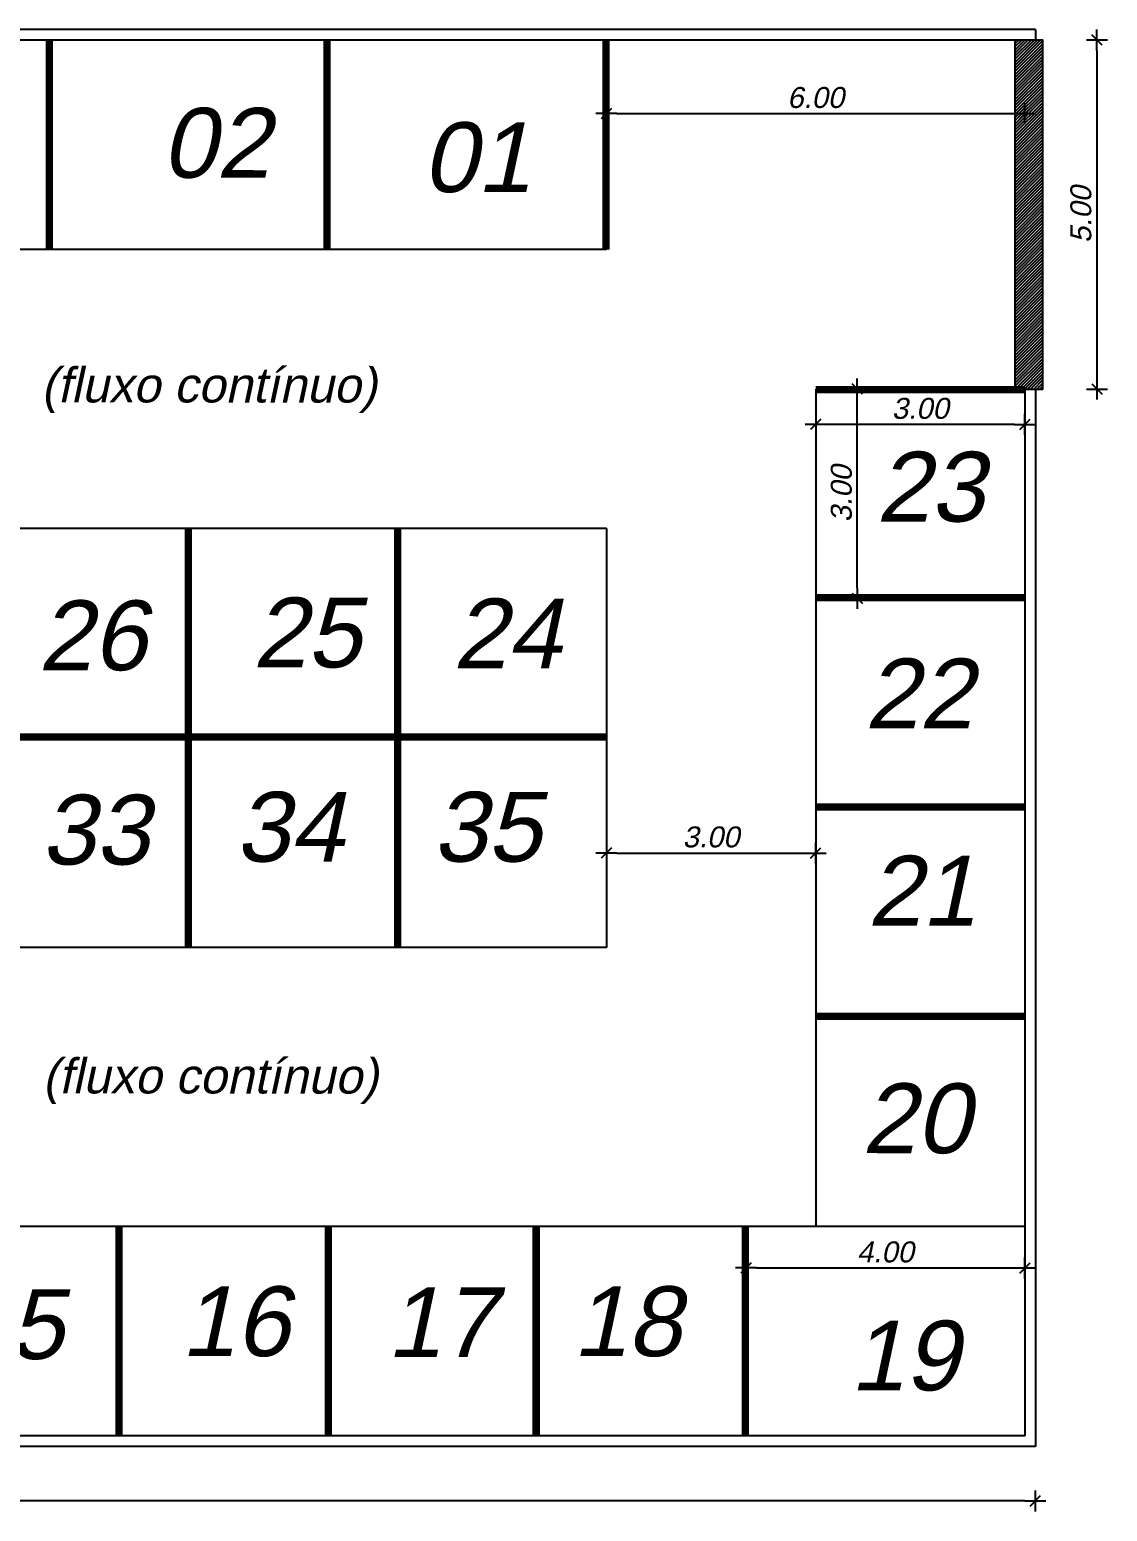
# Model space of a CAD drawing. Header units: metres. Extents: x 2113 to 5678, y -2764 to 956.
# Drawn here: x 3584.74 to 3600.19, y 239.64 to 260.87 of the extents above; entities that cross this region are included whole.
import ezdxf

# ---------------------------------------------------------------- set-up
doc = ezdxf.new("R2010")
doc.units = ezdxf.units.M
doc.header["$MEASUREMENT"] = 0
doc.layers.add('HACHURAS', color=8, linetype='Continuous')
doc.layers.add('PAREDE', color=7, linetype='Continuous')
doc.styles.add('util2000', font='arial.ttf', dxfattribs={"oblique": 12.000028})
doc.dimstyles.new('int_1-50_m_MS_50', dxfattribs={"dimscale": 0.05, "dimtxt": 3, "dimasz": 1.5, "dimexe": 1, "dimexo": 0, "dimgap": 0.75, "dimtad": 1, "dimzin": 1, "dimdsep": 46, "dimtxsty": 'util2000', "dimblk": '_U2_SETA01', "dimcen": 1.5, "dimse1": 1, "dimse2": 1, "dimclrd": 1, "dimclre": 1, "dimclrt": 1, "dimazin": 3, "dimtfac": 1, "dimtix": 1, "dimtmove": 1, "dimatfit": 3, "dimldrblk": '_U2_SETA02', "dimfxl": 1, "dimtzin": 12, "dimarcsym": 0})
pattern_1 = [(45, (-413846.368823, -6968877.543737), (-0.02209708691208, 0.02209708691208), [])]

# ---------------------------------------------------------------- blocks, each defined once
blk = doc.blocks.new('_U2_SETA01')
at = {"color": 0}
for p, q in [((-1, 0), (1, 0)), ((0, -1), (0, 1))]:
    blk.add_line(p, q, dxfattribs=at)
blk.add_line((-0.5, -0.5), (0.5, 0.5))
blk = doc.blocks.new('*D56')
at = {"layer": 'Defpoints', "color": 0, "ltscale": 0.3, "transparency": 16777216}
for p in [(3599.266, 260.721), (3599.266, 255.721), (3600.042, 255.721)]:
    blk.add_point(p, dxfattribs=at)
at = {"layer": 'PAREDE', "color": 1, "lineweight": -2, "ltscale": 0.3, "transparency": 16777216}
blk.add_line((3600.042, 260.571), (3600.042, 255.871), dxfattribs=at)
at = {"layer": 'PAREDE', "color": 1, "lineweight": -2, "ltscale": 0.3, "transparency": 16777216, "xscale": 0.15, "yscale": 0.15, "zscale": 0.15}
for p, rotation in [((3600.042, 260.721), 90), ((3600.042, 255.721), 270)]:
    blk.add_blockref('_U2_SETA01', p, dxfattribs=dict(at, rotation=rotation))
at = {"layer": 'PAREDE', "color": 1, "ltscale": 0.3, "transparency": 16777216, "insert": (3599.813, 258.221), "char_height": 0.3, "attachment_point": 5, "rotation": 90, "style": 'util2000'}
blk.add_mtext('5.00', dxfattribs=at)
blk = doc.blocks.new('_U2_SETA02')
blk.add_solid([(-1, -0.17), (0, 0), (-1, 0.17)])
blk = doc.blocks.new('*D57')
at = {"layer": 'Defpoints', "color": 0, "ltscale": 0.3, "transparency": 16777216}
for p in [(3568.86, 240.571), (3599.16, 240.571), (3568.86, 239.79)]:
    blk.add_point(p, dxfattribs=at)
at = {"layer": 'PAREDE', "color": 1, "lineweight": -2, "ltscale": 0.3, "transparency": 16777216}
blk.add_line((3599.01, 239.79), (3569.01, 239.79), dxfattribs=at)
at = {"layer": 'PAREDE', "color": 1, "lineweight": -2, "ltscale": 0.3, "transparency": 16777216, "xscale": 0.15, "yscale": 0.15, "zscale": 0.15, "rotation": 180}
blk.add_blockref('_U2_SETA01', (3568.86, 239.79), dxfattribs=at)
at = {"layer": 'PAREDE', "color": 1, "lineweight": -2, "ltscale": 0.3, "transparency": 16777216, "xscale": 0.15, "yscale": 0.15, "zscale": 0.15}
blk.add_blockref('_U2_SETA01', (3599.16, 239.79), dxfattribs=at)
at = {"layer": 'PAREDE', "color": 1, "ltscale": 0.3, "transparency": 16777216, "insert": (3584.01, 240.018), "char_height": 0.3, "attachment_point": 5, "style": 'util2000'}
blk.add_mtext('30.30', dxfattribs=at)
blk = doc.blocks.new('*D63')
at = {"layer": 'Defpoints', "color": 0, "ltscale": 0.3, "transparency": 16777216}
for p in [(3593.01, 249.149), (3596.01, 249.149), (3596.01, 249.073)]:
    blk.add_point(p, dxfattribs=at)
at = {"layer": 'PAREDE', "color": 1, "lineweight": -2, "ltscale": 0.3, "transparency": 16777216}
blk.add_line((3593.16, 249.073), (3595.86, 249.073), dxfattribs=at)
at = {"layer": 'PAREDE', "color": 1, "lineweight": -2, "ltscale": 0.3, "transparency": 16777216, "xscale": 0.15, "yscale": 0.15, "zscale": 0.15, "rotation": 180}
blk.add_blockref('_U2_SETA01', (3593.01, 249.073), dxfattribs=at)
at = {"layer": 'PAREDE', "color": 1, "lineweight": -2, "ltscale": 0.3, "transparency": 16777216, "xscale": 0.15, "yscale": 0.15, "zscale": 0.15}
blk.add_blockref('_U2_SETA01', (3596.01, 249.073), dxfattribs=at)
at = {"layer": 'PAREDE', "color": 1, "ltscale": 0.3, "transparency": 16777216, "insert": (3594.51, 249.301), "char_height": 0.3, "attachment_point": 5, "style": 'util2000'}
blk.add_mtext('3.00', dxfattribs=at)
blk = doc.blocks.new('*D64')
at = {"layer": 'Defpoints', "color": 0, "ltscale": 0.3, "transparency": 16777216}
for p in [(3593.01, 259.949), (3599.01, 259.668), (3599.01, 255.721)]:
    blk.add_point(p, dxfattribs=at)
at = {"layer": 'PAREDE', "color": 1, "lineweight": -2, "ltscale": 0.3, "transparency": 16777216}
blk.add_line((3593.16, 259.668), (3598.86, 259.668), dxfattribs=at)
at = {"layer": 'PAREDE', "color": 1, "lineweight": -2, "ltscale": 0.3, "transparency": 16777216, "xscale": 0.15, "yscale": 0.15, "zscale": 0.15, "rotation": 180}
blk.add_blockref('_U2_SETA01', (3593.01, 259.668), dxfattribs=at)
at = {"layer": 'PAREDE', "color": 1, "lineweight": -2, "ltscale": 0.3, "transparency": 16777216, "xscale": 0.15, "yscale": 0.15, "zscale": 0.15}
blk.add_blockref('_U2_SETA01', (3599.01, 259.668), dxfattribs=at)
at = {"layer": 'PAREDE', "color": 1, "ltscale": 0.3, "transparency": 16777216, "insert": (3596.01, 259.896), "char_height": 0.3, "attachment_point": 5, "style": 'util2000'}
blk.add_mtext('6.00', dxfattribs=at)
blk = doc.blocks.new('*D68')
at = {"layer": 'Defpoints', "color": 0, "ltscale": 0.3, "transparency": 16777216}
for p in [(3599.01, 243.127), (3595.01, 242.84), (3599.01, 242.84)]:
    blk.add_point(p, dxfattribs=at)
at = {"layer": 'PAREDE', "color": 1, "lineweight": -2, "ltscale": 0.3, "transparency": 16777216}
blk.add_line((3595.16, 243.127), (3598.86, 243.127), dxfattribs=at)
at = {"layer": 'PAREDE', "color": 1, "lineweight": -2, "ltscale": 0.3, "transparency": 16777216, "xscale": 0.15, "yscale": 0.15, "zscale": 0.15, "rotation": 180}
blk.add_blockref('_U2_SETA01', (3595.01, 243.127), dxfattribs=at)
at = {"layer": 'PAREDE', "color": 1, "lineweight": -2, "ltscale": 0.3, "transparency": 16777216, "xscale": 0.15, "yscale": 0.15, "zscale": 0.15}
blk.add_blockref('_U2_SETA01', (3599.01, 243.127), dxfattribs=at)
at = {"layer": 'PAREDE', "color": 1, "ltscale": 0.3, "transparency": 16777216, "insert": (3597.01, 243.355), "char_height": 0.3, "attachment_point": 5, "style": 'util2000'}
blk.add_mtext('4.00', dxfattribs=at)
blk = doc.blocks.new('*D34')
at = {"layer": 'Defpoints', "color": 0, "ltscale": 0.3, "transparency": 16777216}
for p in [(3599.266, 260.721), (3599.266, 255.721), (3600.042, 255.721)]:
    blk.add_point(p, dxfattribs=at)
at = {"layer": 'PAREDE', "color": 1, "lineweight": -2, "ltscale": 0.3, "transparency": 16777216}
blk.add_line((3600.042, 260.571), (3600.042, 255.871), dxfattribs=at)
at = {"layer": 'PAREDE', "color": 1, "lineweight": -2, "ltscale": 0.3, "transparency": 16777216, "xscale": 0.15, "yscale": 0.15, "zscale": 0.15}
for p, rotation in [((3600.042, 260.721), 90), ((3600.042, 255.721), 270)]:
    blk.add_blockref('_U2_SETA01', p, dxfattribs=dict(at, rotation=rotation))
at = {"layer": 'PAREDE', "color": 1, "ltscale": 0.3, "transparency": 16777216, "insert": (3599.813, 258.221), "char_height": 0.3, "attachment_point": 5, "rotation": 90, "style": 'util2000'}
blk.add_mtext('5.00', dxfattribs=at)
blk = doc.blocks.new('*D35')
at = {"layer": 'Defpoints', "color": 0, "ltscale": 0.3, "transparency": 16777216}
for p in [(3568.86, 240.571), (3599.16, 240.571), (3568.86, 239.79)]:
    blk.add_point(p, dxfattribs=at)
at = {"layer": 'PAREDE', "color": 1, "lineweight": -2, "ltscale": 0.3, "transparency": 16777216}
blk.add_line((3599.01, 239.79), (3569.01, 239.79), dxfattribs=at)
at = {"layer": 'PAREDE', "color": 1, "lineweight": -2, "ltscale": 0.3, "transparency": 16777216, "xscale": 0.15, "yscale": 0.15, "zscale": 0.15, "rotation": 180}
blk.add_blockref('_U2_SETA01', (3568.86, 239.79), dxfattribs=at)
at = {"layer": 'PAREDE', "color": 1, "lineweight": -2, "ltscale": 0.3, "transparency": 16777216, "xscale": 0.15, "yscale": 0.15, "zscale": 0.15}
blk.add_blockref('_U2_SETA01', (3599.16, 239.79), dxfattribs=at)
at = {"layer": 'PAREDE', "color": 1, "ltscale": 0.3, "transparency": 16777216, "insert": (3584.01, 240.018), "char_height": 0.3, "attachment_point": 5, "style": 'util2000'}
blk.add_mtext('30.30', dxfattribs=at)
blk = doc.blocks.new('*D41')
at = {"layer": 'Defpoints', "color": 0, "ltscale": 0.3, "transparency": 16777216}
for p in [(3593.01, 249.149), (3596.01, 249.149), (3596.01, 249.073)]:
    blk.add_point(p, dxfattribs=at)
at = {"layer": 'PAREDE', "color": 1, "lineweight": -2, "ltscale": 0.3, "transparency": 16777216}
blk.add_line((3593.16, 249.073), (3595.86, 249.073), dxfattribs=at)
at = {"layer": 'PAREDE', "color": 1, "lineweight": -2, "ltscale": 0.3, "transparency": 16777216, "xscale": 0.15, "yscale": 0.15, "zscale": 0.15, "rotation": 180}
blk.add_blockref('_U2_SETA01', (3593.01, 249.073), dxfattribs=at)
at = {"layer": 'PAREDE', "color": 1, "lineweight": -2, "ltscale": 0.3, "transparency": 16777216, "xscale": 0.15, "yscale": 0.15, "zscale": 0.15}
blk.add_blockref('_U2_SETA01', (3596.01, 249.073), dxfattribs=at)
at = {"layer": 'PAREDE', "color": 1, "ltscale": 0.3, "transparency": 16777216, "insert": (3594.51, 249.301), "char_height": 0.3, "attachment_point": 5, "style": 'util2000'}
blk.add_mtext('3.00', dxfattribs=at)
blk = doc.blocks.new('*D42')
at = {"layer": 'Defpoints', "color": 0, "ltscale": 0.3, "transparency": 16777216}
for p in [(3593.01, 259.949), (3599.01, 259.668), (3599.01, 255.721)]:
    blk.add_point(p, dxfattribs=at)
at = {"layer": 'PAREDE', "color": 1, "lineweight": -2, "ltscale": 0.3, "transparency": 16777216}
blk.add_line((3593.16, 259.668), (3598.86, 259.668), dxfattribs=at)
at = {"layer": 'PAREDE', "color": 1, "lineweight": -2, "ltscale": 0.3, "transparency": 16777216, "xscale": 0.15, "yscale": 0.15, "zscale": 0.15, "rotation": 180}
blk.add_blockref('_U2_SETA01', (3593.01, 259.668), dxfattribs=at)
at = {"layer": 'PAREDE', "color": 1, "lineweight": -2, "ltscale": 0.3, "transparency": 16777216, "xscale": 0.15, "yscale": 0.15, "zscale": 0.15}
blk.add_blockref('_U2_SETA01', (3599.01, 259.668), dxfattribs=at)
at = {"layer": 'PAREDE', "color": 1, "ltscale": 0.3, "transparency": 16777216, "insert": (3596.01, 259.896), "char_height": 0.3, "attachment_point": 5, "style": 'util2000'}
blk.add_mtext('6.00', dxfattribs=at)
blk = doc.blocks.new('*D46')
at = {"layer": 'Defpoints', "color": 0, "ltscale": 0.3, "transparency": 16777216}
for p in [(3599.01, 243.127), (3595.01, 242.84), (3599.01, 242.84)]:
    blk.add_point(p, dxfattribs=at)
at = {"layer": 'PAREDE', "color": 1, "lineweight": -2, "ltscale": 0.3, "transparency": 16777216}
blk.add_line((3595.16, 243.127), (3598.86, 243.127), dxfattribs=at)
at = {"layer": 'PAREDE', "color": 1, "lineweight": -2, "ltscale": 0.3, "transparency": 16777216, "xscale": 0.15, "yscale": 0.15, "zscale": 0.15, "rotation": 180}
blk.add_blockref('_U2_SETA01', (3595.01, 243.127), dxfattribs=at)
at = {"layer": 'PAREDE', "color": 1, "lineweight": -2, "ltscale": 0.3, "transparency": 16777216, "xscale": 0.15, "yscale": 0.15, "zscale": 0.15}
blk.add_blockref('_U2_SETA01', (3599.01, 243.127), dxfattribs=at)
at = {"layer": 'PAREDE', "color": 1, "ltscale": 0.3, "transparency": 16777216, "insert": (3597.01, 243.355), "char_height": 0.3, "attachment_point": 5, "style": 'util2000'}
blk.add_mtext('4.00', dxfattribs=at)
blk = doc.blocks.new('*D50')
at = {"layer": 'Defpoints', "color": 0, "ltscale": 0.3, "transparency": 16777216}
for p in [(3596.607, 255.721), (3598.717, 255.721), (3598.717, 252.721)]:
    blk.add_point(p, dxfattribs=at)
at = {"layer": 'PAREDE', "color": 1, "lineweight": -2, "ltscale": 0.3, "transparency": 16777216}
blk.add_line((3596.607, 252.871), (3596.607, 255.571), dxfattribs=at)
at = {"layer": 'PAREDE', "color": 1, "lineweight": -2, "ltscale": 0.3, "transparency": 16777216, "xscale": 0.15, "yscale": 0.15, "zscale": 0.15}
for p, rotation in [((3596.607, 255.721), 90), ((3596.607, 252.721), 270)]:
    blk.add_blockref('_U2_SETA01', p, dxfattribs=dict(at, rotation=rotation))
at = {"layer": 'PAREDE', "color": 1, "ltscale": 0.3, "transparency": 16777216, "insert": (3596.379, 254.221), "char_height": 0.3, "attachment_point": 5, "rotation": 90, "style": 'util2000'}
blk.add_mtext('3.00', dxfattribs=at)
blk = doc.blocks.new('*D51')
at = {"layer": 'Defpoints', "color": 0, "ltscale": 0.3, "transparency": 16777216}
for p in [(3596.01, 255.214), (3596.01, 255.214), (3599.01, 255.303)]:
    blk.add_point(p, dxfattribs=at)
at = {"layer": 'PAREDE', "color": 1, "lineweight": -2, "ltscale": 0.3, "transparency": 16777216}
blk.add_line((3598.86, 255.214), (3596.16, 255.214), dxfattribs=at)
at = {"layer": 'PAREDE', "color": 1, "lineweight": -2, "ltscale": 0.3, "transparency": 16777216, "xscale": 0.15, "yscale": 0.15, "zscale": 0.15, "rotation": 180}
blk.add_blockref('_U2_SETA01', (3596.01, 255.214), dxfattribs=at)
at = {"layer": 'PAREDE', "color": 1, "lineweight": -2, "ltscale": 0.3, "transparency": 16777216, "xscale": 0.15, "yscale": 0.15, "zscale": 0.15}
blk.add_blockref('_U2_SETA01', (3599.01, 255.214), dxfattribs=at)
at = {"layer": 'PAREDE', "color": 1, "ltscale": 0.3, "transparency": 16777216, "insert": (3597.51, 255.442), "char_height": 0.3, "attachment_point": 5, "style": 'util2000'}
blk.add_mtext('3.00', dxfattribs=at)

msp = doc.modelspace()

# ---------------------------------------------------------------- hatches: boundary and pattern name
at = {"layer": 'PAREDE'}
h = msp.add_hatch(dxfattribs=at)
h.set_pattern_fill('ANSI31,_O', color=256, scale=0.25)
h.set_pattern_definition(pattern_1)
h.paths.add_polyline_path([(3599.266, 260.721), (3598.866, 260.721), (3598.866, 255.721), (3599.266, 255.721)])
h.paths.add_polyline_path([(3569.116, 245.721), (3568.716, 245.721), (3568.716, 240.721), (3569.116, 240.721)])
h = msp.add_hatch(dxfattribs=at)
h.set_pattern_fill('ANSI31,_O', color=256, scale=0.25)
h.set_pattern_definition(pattern_1)
h.paths.add_polyline_path([(3599.266, 260.721), (3598.866, 260.721), (3598.866, 255.721), (3599.266, 255.721)])
h.paths.add_polyline_path([(3569.116, 245.721), (3568.716, 245.721), (3568.716, 240.721), (3569.116, 240.721)])

# ---------------------------------------------------------------- linework, layer by layer
at = {"layer": 'HACHURAS'}
for p, q in [((3593.01, 257.721), (3569.01, 257.721)), ((3593.01, 257.721), (3569.01, 257.721)), ((3596.01, 255.721), (3596.01, 243.721)), ((3596.01, 255.721), (3596.01, 243.721)), ((3593.01, 253.721), (3575.01, 253.721)), ((3593.01, 253.721), (3575.01, 253.721)), ((3593.01, 253.721), (3593.01, 247.721)), ((3593.01, 253.721), (3593.01, 247.721)), ((3593.01, 247.721), (3575.01, 247.721)), ((3593.01, 247.721), (3575.01, 247.721)), ((3599.01, 243.721), (3571.01, 243.721)), ((3599.01, 243.721), (3571.01, 243.721))]:
    msp.add_line(p, q, dxfattribs=at)
at = {"layer": 'PAREDE'}
for p, q in [((3599.16, 260.871), (3568.86, 260.871)), ((3599.16, 260.871), (3568.86, 260.871)), ((3599.01, 260.721), (3569.01, 260.721)), ((3599.01, 260.721), (3569.01, 260.721)), ((3599.01, 260.721), (3569.01, 260.721)), ((3599.01, 260.721), (3569.01, 260.721)), ((3599.16, 260.871), (3599.16, 260.721)), ((3599.16, 260.871), (3599.16, 260.721)), ((3599.01, 255.721), (3599.01, 240.721)), ((3599.01, 255.721), (3599.01, 240.721)), ((3599.16, 255.721), (3599.16, 240.571)), ((3599.16, 255.721), (3599.16, 240.571)), ((3599.01, 243.721), (3596.01, 243.721)), ((3599.01, 243.721), (3596.01, 243.721)), ((3599.16, 240.571), (3568.86, 240.571)), ((3599.16, 240.571), (3568.86, 240.571)), ((3599.01, 240.721), (3569.01, 240.721)), ((3599.01, 240.721), (3569.01, 240.721))]:
    msp.add_line(p, q, dxfattribs=at)
at = {"layer": 'PAREDE', "lineweight": 80}
for p, q in [((3585.01, 260.721), (3585.01, 257.721)), ((3585.01, 260.721), (3585.01, 257.721)), ((3585.03, 260.721), (3585.03, 257.721)), ((3585.03, 260.721), (3585.03, 257.721)), ((3588.99, 260.721), (3588.99, 257.721)), ((3588.99, 260.721), (3588.99, 257.721)), ((3589.01, 260.721), (3589.01, 257.721)), ((3589.01, 260.721), (3589.01, 257.721)), ((3592.99, 260.721), (3592.99, 257.721)), ((3592.99, 260.721), (3592.99, 257.721)), ((3593.01, 260.721), (3593.01, 257.721)), ((3593.01, 260.721), (3593.01, 257.721)), ((3599.01, 255.721), (3596.01, 255.721)), ((3599.01, 255.721), (3596.01, 255.721)), ((3599.01, 255.701), (3596.01, 255.701)), ((3599.01, 255.701), (3596.01, 255.701)), ((3587.01, 247.721), (3587.01, 253.721)), ((3587.01, 247.721), (3587.01, 253.721)), ((3587.03, 247.721), (3587.03, 253.721)), ((3587.03, 247.721), (3587.03, 253.721)), ((3590.01, 247.721), (3590.01, 253.721)), ((3590.01, 247.721), (3590.01, 253.721)), ((3590.03, 247.721), (3590.03, 253.721)), ((3590.03, 247.721), (3590.03, 253.721)), ((3599.01, 252.741), (3596.01, 252.741)), ((3599.01, 252.741), (3596.01, 252.741)), ((3599.01, 252.721), (3596.01, 252.721)), ((3599.01, 252.721), (3596.01, 252.721)), ((3593.01, 250.741), (3575.01, 250.741)), ((3593.01, 250.741), (3575.01, 250.741)), ((3593.01, 250.721), (3575.01, 250.721)), ((3593.01, 250.721), (3575.01, 250.721)), ((3599.01, 249.741), (3596.01, 249.741)), ((3599.01, 249.741), (3596.01, 249.741)), ((3599.01, 249.721), (3596.01, 249.721)), ((3599.01, 249.721), (3596.01, 249.721)), ((3599.01, 246.741), (3596.01, 246.741)), ((3599.01, 246.741), (3596.01, 246.741)), ((3599.01, 246.721), (3596.01, 246.721)), ((3599.01, 246.721), (3596.01, 246.721)), ((3586.01, 243.721), (3586.01, 240.721)), ((3586.01, 243.721), (3586.01, 240.721)), ((3586.03, 243.721), (3586.03, 240.721)), ((3586.03, 243.721), (3586.03, 240.721)), ((3589.01, 243.721), (3589.01, 240.721)), ((3589.01, 243.721), (3589.01, 240.721)), ((3589.03, 243.721), (3589.03, 240.721)), ((3589.03, 243.721), (3589.03, 240.721)), ((3591.99, 243.721), (3591.99, 240.721)), ((3591.99, 243.721), (3591.99, 240.721)), ((3592.01, 243.721), (3592.01, 240.721)), ((3592.01, 243.721), (3592.01, 240.721)), ((3594.99, 243.721), (3594.99, 240.721)), ((3594.99, 243.721), (3594.99, 240.721)), ((3595.01, 243.721), (3595.01, 240.721)), ((3595.01, 243.721), (3595.01, 240.721))]:
    msp.add_line(p, q, dxfattribs=at)
at = {"layer": 'PAREDE'}
msp.add_lwpolyline([(3598.866, 255.721), (3599.266, 255.721), (3599.266, 260.721), (3598.866, 260.721)], close=True, dxfattribs=at)
msp.add_lwpolyline([(3598.866, 255.721), (3599.266, 255.721), (3599.266, 260.721), (3598.866, 260.721)], close=True, dxfattribs=at)

# ---------------------------------------------------------------- texts
at = {"layer": 'PAREDE', "color": 1, "attachment_point": 7, "rotation": 359.9678, "style": 'util2000'}
for s, insert, char_height in [('{\\f@Arial Unicode MS|b0|i0|c0|p34;\\C256;\\P\\H1.4286x;02}', (3586.635, 258.735), 0.7), ('{\\f@Arial Unicode MS|b0|i0|c0|p34;\\C256;\\P\\H1.4286x;02}', (3586.635, 258.735), 0.7), ('{\\f@Arial Unicode MS|b0|i0|c0|p34;\\C256;\\P\\H1.4286x;01}', (3590.374, 258.529), 0.7), ('{\\f@Arial Unicode MS|b0|i0|c0|p34;\\C256;\\P\\H1.4286x;01}', (3590.374, 258.529), 0.7), ('{\\f@Arial Unicode MS|b0|i0|c0|p34;\\C256;(fluxo contínuo)}', (3584.905, 255.379), 0.5), ('{\\f@Arial Unicode MS|b0|i0|c0|p34;\\C256;(fluxo contínuo)}', (3584.905, 255.379), 0.5), ('{\\f@Arial Unicode MS|b0|i0|c0|p34;\\C256;\\P\\H1.4286x;23}', (3596.876, 253.808), 0.7), ('{\\f@Arial Unicode MS|b0|i0|c0|p34;\\C256;\\P\\H1.4286x;23}', (3596.876, 253.808), 0.7), ('{\\f@Arial Unicode MS|b0|i0|c0|p34;\\C256;\\P\\H1.4286x;26}', (3584.864, 251.678), 0.7), ('{\\f@Arial Unicode MS|b0|i0|c0|p34;\\C256;\\P\\H1.4286x;26}', (3584.864, 251.678), 0.7), ('{\\f@Arial Unicode MS|b0|i0|c0|p34;\\C256;\\P\\H1.4286x;25}', (3587.938, 251.719), 0.7), ('{\\f@Arial Unicode MS|b0|i0|c0|p34;\\C256;\\P\\H1.4286x;25}', (3587.938, 251.719), 0.7), ('{\\f@Arial Unicode MS|b0|i0|c0|p34;\\C256;\\P\\H1.4286x;24}', (3590.808, 251.719), 0.7), ('{\\f@Arial Unicode MS|b0|i0|c0|p34;\\C256;\\P\\H1.4286x;24}', (3590.808, 251.719), 0.7), ('{\\f@Arial Unicode MS|b0|i0|c0|p34;\\C256;\\P\\H1.4286x;22}', (3596.712, 250.859), 0.7), ('{\\f@Arial Unicode MS|b0|i0|c0|p34;\\C256;\\P\\H1.4286x;22}', (3596.712, 250.859), 0.7), ('{\\f@Arial Unicode MS|b0|i0|c0|p34;\\C256;\\P\\H1.4286x;33}', (3584.905, 248.894), 0.7), ('{\\f@Arial Unicode MS|b0|i0|c0|p34;\\C256;\\P\\H1.4286x;33}', (3584.905, 248.894), 0.7), ('{\\f@Arial Unicode MS|b0|i0|c0|p34;\\C256;\\P\\H1.4286x;34}', (3587.692, 248.935), 0.7), ('{\\f@Arial Unicode MS|b0|i0|c0|p34;\\C256;\\P\\H1.4286x;34}', (3587.692, 248.935), 0.7), ('{\\f@Arial Unicode MS|b0|i0|c0|p34;\\C256;\\P\\H1.4286x;35}', (3590.521, 248.935), 0.7), ('{\\f@Arial Unicode MS|b0|i0|c0|p34;\\C256;\\P\\H1.4286x;35}', (3590.521, 248.935), 0.7), ('{\\f@Arial Unicode MS|b0|i0|c0|p34;\\C256;\\P\\H1.4286x;21}', (3596.753, 248.034), 0.7), ('{\\f@Arial Unicode MS|b0|i0|c0|p34;\\C256;\\P\\H1.4286x;21}', (3596.753, 248.034), 0.7), ('{\\f@Arial Unicode MS|b0|i0|c0|p34;\\C256;(fluxo contínuo)}', (3584.925, 245.478), 0.5), ('{\\f@Arial Unicode MS|b0|i0|c0|p34;\\C256;(fluxo contínuo)}', (3584.925, 245.478), 0.5), ('{\\f@Arial Unicode MS|b0|i0|c0|p34;\\C256;\\P\\H1.4286x;20}', (3596.671, 244.758), 0.7), ('{\\f@Arial Unicode MS|b0|i0|c0|p34;\\C256;\\P\\H1.4286x;20}', (3596.671, 244.758), 0.7), ('{\\f@Arial Unicode MS|b0|i0|c0|p34;\\C256;\\P\\H1.4286x;15}', (3583.675, 241.809), 0.7), ('{\\f@Arial Unicode MS|b0|i0|c0|p34;\\C256;\\P\\H1.4286x;15}', (3583.675, 241.809), 0.7), ('{\\f@Arial Unicode MS|b0|i0|c0|p34;\\C256;\\P\\H1.4286x;16}', (3586.913, 241.85), 0.7), ('{\\f@Arial Unicode MS|b0|i0|c0|p34;\\C256;\\P\\H1.4286x;16}', (3586.913, 241.85), 0.7), ('{\\f@Arial Unicode MS|b0|i0|c0|p34;\\C256;\\P\\H1.4286x;17}', (3589.865, 241.85), 0.7), ('{\\f@Arial Unicode MS|b0|i0|c0|p34;\\C256;\\P\\H1.4286x;17}', (3589.865, 241.85), 0.7), ('{\\f@Arial Unicode MS|b0|i0|c0|p34;\\C256;\\P\\H1.4286x;18}', (3592.53, 241.85), 0.7), ('{\\f@Arial Unicode MS|b0|i0|c0|p34;\\C256;\\P\\H1.4286x;18}', (3592.53, 241.85), 0.7), ('{\\f@Arial Unicode MS|b0|i0|c0|p34;\\C256;\\P\\H1.4286x;19}', (3596.507, 241.359), 0.7), ('{\\f@Arial Unicode MS|b0|i0|c0|p34;\\C256;\\P\\H1.4286x;19}', (3596.507, 241.359), 0.7)]:
    msp.add_mtext(s, dxfattribs=dict(at, insert=insert, char_height=char_height))

# ---------------------------------------------------------------- dimensions: what is measured, and where the dimension line sits
at = {"layer": 'PAREDE', "ltscale": 0.3}
for base, p1, p2, picture, middle in [((3600.042, 255.721), (3599.266, 260.721), (3599.266, 255.721), '*D56', (3599.813, 258.221)), ((3600.042, 255.721), (3599.266, 260.721), (3599.266, 255.721), '*D34', (3599.813, 258.221)), ((3596.607, 255.721), (3598.717, 252.721), (3598.717, 255.721), '*D50', (3596.379, 254.221))]:
    dim = msp.add_linear_dim(base=base, p1=p1, p2=p2, angle=90, dimstyle='int_1-50_m_MS_50', override={"dimscale": 0.1}, dxfattribs=at)
    dim.commit()
    dim.dimension.update_dxf_attribs({"geometry": picture, "text_midpoint": middle})
for base, p1, p2, picture, middle in [((3599.01, 259.668), (3593.01, 259.949), (3599.01, 255.721), '*D64', (3596.01, 259.896)), ((3599.01, 259.668), (3593.01, 259.949), (3599.01, 255.721), '*D42', (3596.01, 259.896)), ((3596.01, 255.214), (3599.01, 255.303), (3596.01, 255.214), '*D51', (3597.51, 255.442)), ((3596.01, 249.073), (3593.01, 249.149), (3596.01, 249.149), '*D63', (3594.51, 249.301)), ((3596.01, 249.073), (3593.01, 249.149), (3596.01, 249.149), '*D41', (3594.51, 249.301)), ((3599.01, 243.127), (3595.01, 242.84), (3599.01, 242.84), '*D68', (3597.01, 243.355)), ((3599.01, 243.127), (3595.01, 242.84), (3599.01, 242.84), '*D46', (3597.01, 243.355)), ((3568.86, 239.79), (3599.16, 240.571), (3568.86, 240.571), '*D57', (3584.01, 240.018)), ((3568.86, 239.79), (3599.16, 240.571), (3568.86, 240.571), '*D35', (3584.01, 240.018))]:
    dim = msp.add_linear_dim(base=base, p1=p1, p2=p2, dimstyle='int_1-50_m_MS_50', override={"dimscale": 0.1}, dxfattribs=at)
    dim.commit()
    dim.dimension.update_dxf_attribs({"geometry": picture, "text_midpoint": middle})

doc.saveas('drawing.dxf')
